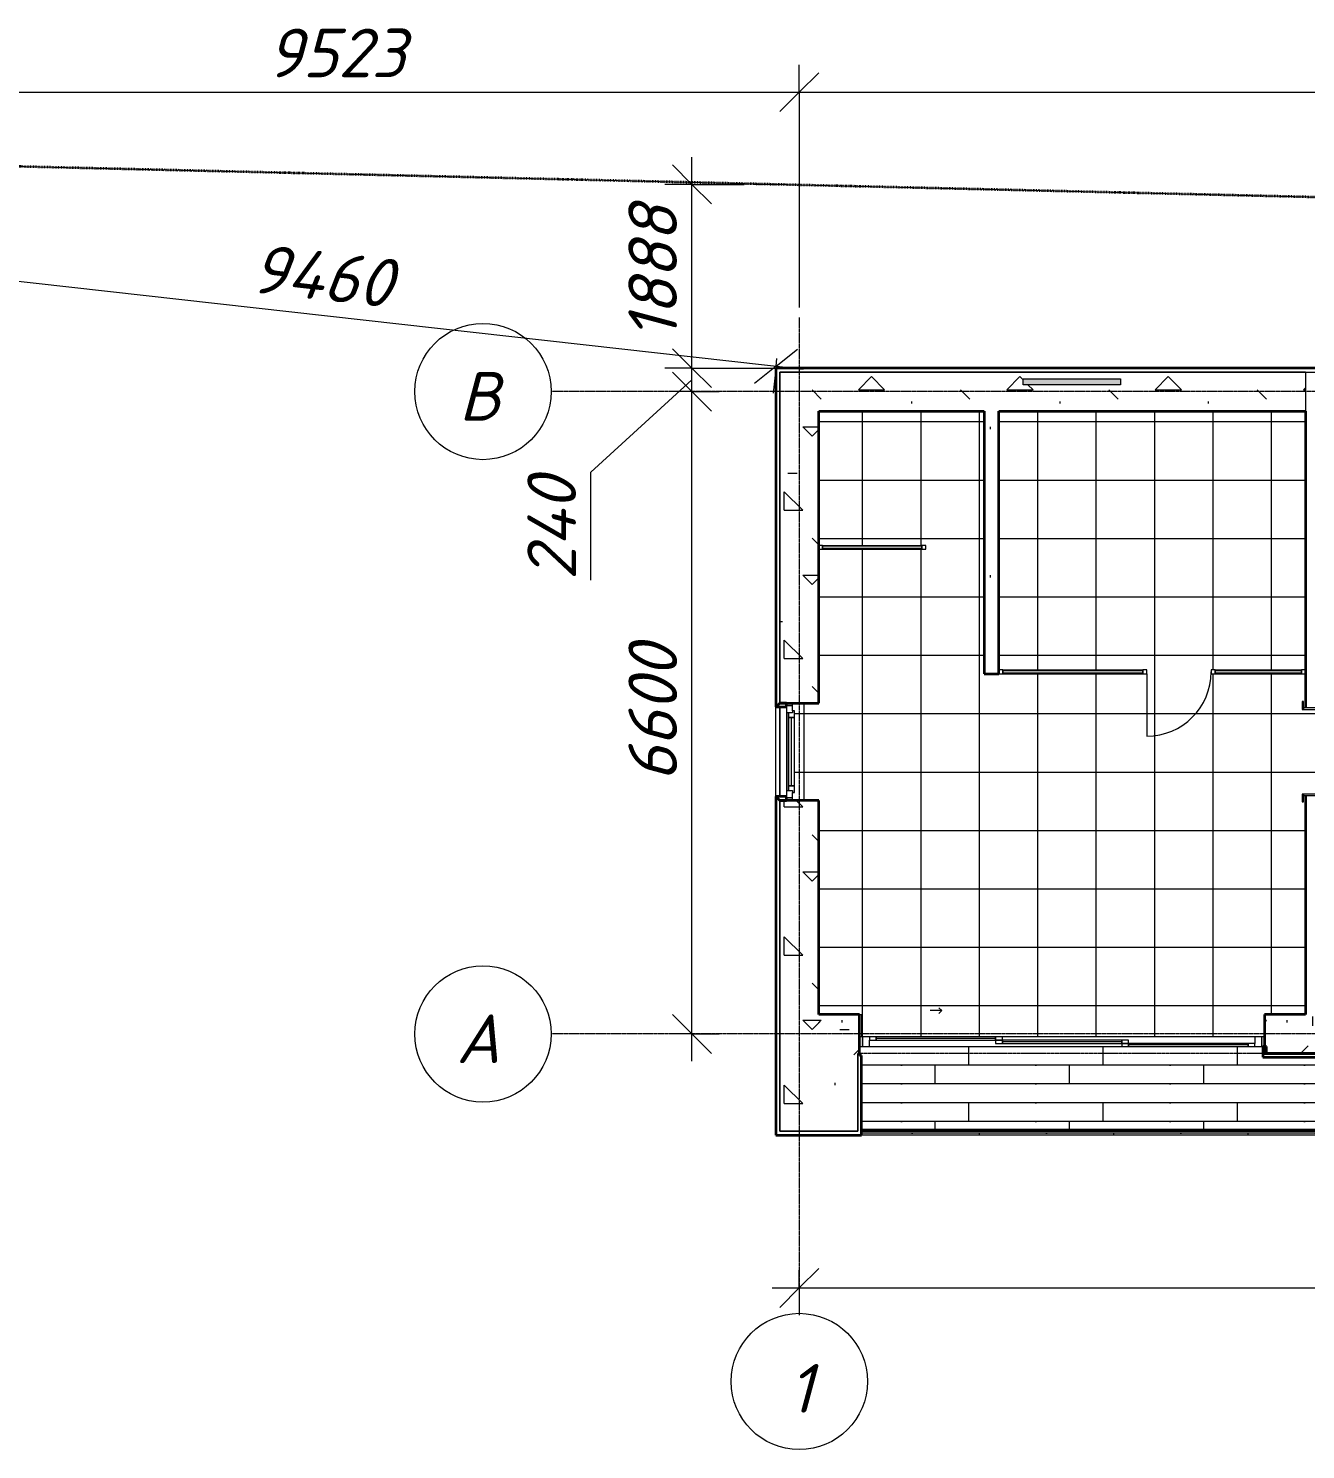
# Model space of a CAD drawing. Header units: millimetres. Extents: x -14888 to 33668, y -5535 to 40004.
# Drawn here: x 1383 to 14500, y 25403 to 40004 of the extents above; entities that cross this region are included whole.
import ezdxf

# ---------------------------------------------------------------- set-up
doc = ezdxf.new("R2010")
doc.units = ezdxf.units.MM
for name, pattern in [('Dash dot', [15.875, 6.35, -4.7625, 0, -4.7625]), ('Осевая 12-2-2_2_', [16, 12, -2, 0, -2]), ('Пунктир 1-0_7', [1.7, 1, -0.7]), ('Штрих', [6.35, 3.175, -3.175])]:
    doc.linetypes.add(name, pattern=pattern)
for name, color, linetype, lineweight in [('A-ANNO-DIMS', 7, 'Continuous', 9), ('A-ANNO-DIMS-200', 7, 'Continuous', 9), ('A-AREA', 7, 'Пунктир 1-0_7', 9), ('A-DOOR', 7, 'Continuous', 9), ('A-FLOR', 7, 'Continuous', 9), ('A-FLOR-PATT', 7, 'Continuous', 9), ('A-GLAZ', 7, 'Continuous', 9), ('A-GLAZ-CURT', 7, 'Continuous', 9), ('A-GLAZ-CWMG', 7, 'Continuous', 9), ('A-WALL', 7, 'Continuous', 9), ('A-WALL-PATT', 7, 'Continuous', 18), ('S-GRID', 7, 'Continuous', 9)]:
    doc.layers.add(name, color=color, linetype=linetype, lineweight=lineweight)
for name, color, linetype, lineweight, true_color in [('A-DETL', 7, 'Continuous', 9, 0x00a600), ('C-PROP-LINE', 1, 'Dash dot', 35, 0xff0000), ('S-GRID-IDEN', 7, 'Continuous', 9, 0x646464)]:
    doc.layers.add(name, color=color, linetype=linetype, lineweight=lineweight, true_color=true_color)
doc.styles.add('ISOCPEUR_I', font='', dxfattribs={"height": 500})
doc.styles.get('ISOCPEUR_I').set_extended_font_data('ISOCPEUR', italic=True)
doc.dimstyles.new('2_5_мм_1', dxfattribs={"dimscale": 304.8, "dimtxt": 497.990588, "dimasz": 1.312336, "dimexe": 0.918635, "dimexo": 0.328084, "dimgap": 0, "dimtad": 1, "dimdec": 0, "dimdsep": 46, "dimtxsty": 'ISOCPEUR_I', "dimblk1": 'OBLIQUE', "dimblk2": 'OBLIQUE', "dimsah": 1, "dimcen": 0.09, "dimdle": 0.918635, "dimadec": 1, "dimazin": 0, "dimtfac": 1, "dimtdec": 4, "dimtix": 1, "dimtmove": 0, "dimatfit": 3, "dimfxl": 1, "dimtvp": 1, "dimtolj": 1, "dimtzin": 0, "dimarcsym": 2})
doc.dimstyles.new('2_5_мм_1_2', dxfattribs={"dimscale": 304.8, "dimtxt": 497.990588, "dimasz": 1.312336, "dimexe": 0.918635, "dimexo": 0.328084, "dimgap": 0, "dimtad": 1, "dimdec": 0, "dimdsep": 46, "dimtxsty": 'ISOCPEUR_I', "dimblk1": 'OBLIQUE', "dimblk2": 'OBLIQUE', "dimsah": 1, "dimcen": 0.09, "dimdle": 0.918635, "dimadec": 1, "dimazin": 0, "dimtfac": 1, "dimtdec": 4, "dimtix": 1, "dimtmove": 1, "dimatfit": 3, "dimfxl": 1, "dimtvp": 1, "dimtolj": 1, "dimtzin": 0, "dimarcsym": 2})
pattern_1 = [(0, (0, 0), (1524, 1524), [190.5, -1333.5]), (90, (0, 0), (-1524, 1524), [190.5, -1333.5]), (135, (190.5, 0), (-1524, 1e-13), [269.41, -1885.854]), (0, (190.5, 857.2), (1524, 1524), [190.5, -1333.5]), (45, (285.8, 762), (0, 1524), [134.704, -2020.56]), (135, (285.8, 762), (-1524, 1e-13), [134.704, -2020.56]), (0, (762, 1238.2), (1524, 1524), [269.41, -1254.59]), (45, (762, 1238.2), (0, 1524), [190.5, -1964.76]), (135, (1031.4, 1238.2), (-1524, 1e-13), [190.5, -1964.76]), (90, (1047.8, 381), (-1524, 1524), [190.5, -1333.5]), (45, (1047.8, 381), (0, 1524), [134.704, -2020.56]), (135, (1143, 476.2), (-1524, 1e-13), [134.704, -2020.56]), (0, (190.5, 381), (1524, 1524), [95.25, -1276.35]), (0, (1333.5, 762), (1524, 1524), [95.25, -1276.35]), (90, (857.2, 952.5), (-1524, 1524), [95.25, -1276.35]), (135, (1047.8, 95.2), (-1524, 1e-13), [134.704, -2020.56]), (135, (381, 1143), (-1524, 1e-13), [134.704, -2020.56]), (45, (714.4, 500.1), (0, 1524), [134.704, -2020.56]), (90, (523.9, 190.5), (-1524, 1524), [23.81, -1500.187]), (90, (595.3, 833.4), (-1524, 1524), [23.81, -1500.187]), (90, (1309.7, 1095.4), (-1524, 1524), [23.81, -1500.187]), (90, (1333.5, 285.8), (-1524, 1524), [23.81, -1500.187])]

# ---------------------------------------------------------------- blocks, each defined once
blk = doc.blocks.new('INT 19 Дверь межкомнатная одностворчатая - 900 х 2370 _800_ Глухое Л-НАР-2537697-ГП')
at = {"layer": 'A-DOOR', "lineweight": 35}
for p, q in [((-313, 485), (-293, 520)), ((380, 85), (-313, 485)), ((-297, 413), (-270, 460)), ((-293, 520), (400, 120)), ((-252, 450), (-270, 420)), ((-250, 495), (-222, 543)), ((-215, 515), (-232, 485)), ((-222, 543), (-114, 480)), ((-124, 463), (-215, 515)), ((-114, 480), (-124, 463)), ((-189, 350), (-297, 413)), ((-270, 420), (-179, 368)), ((-179, 368), (-189, 350)), ((400, 120), (380, 85))]:
    blk.add_line(p, q, dxfattribs=at)
at = {"layer": 'A-DOOR'}
for p, q in [((-400, 135), (-480, 135)), ((-480, 135), (-480, 120)), ((-480, 120), (-400, 120)), ((-400, 120), (-450, 120)), ((-450, 120), (-450, 45)), ((-435, 45), (-450, 45)), ((-450, 45), (-450, -120)), ((-450, 45), (-400, 45)), ((-435, -120), (-435, 45)), ((-400, 120), (-400, 135)), ((-400, 45), (-400, 120)), ((480, 135), (400, 135)), ((400, 135), (400, 120)), ((400, 120), (480, 120)), ((450, 120), (400, 120)), ((400, 120), (400, 45)), ((400, 45), (450, 45)), ((450, 45), (435, 45)), ((435, 45), (435, -120)), ((450, 45), (450, 120)), ((450, -120), (450, 45)), ((480, 120), (480, 135)), ((-435, -120), (-515, -120)), ((-515, -120), (-515, -135)), ((-515, -135), (-435, -135)), ((-450, -120), (-435, -120)), ((-435, -135), (-435, -120)), ((435, -120), (450, -120)), ((515, -120), (435, -120)), ((435, -120), (435, -135)), ((435, -135), (515, -135)), ((515, -135), (515, -120))]:
    blk.add_line(p, q, dxfattribs=at)
blk.add_arc((400, 120), 800, 152.8794, 180, dxfattribs=at)
blk = doc.blocks.new('Прямоугольный импост - Прямоугольный импост чёрный-2615209-ГП')
at = {"layer": 'A-GLAZ-CWMG', "lineweight": 20}
for p, q in [((-40, 20), (0, 20)), ((-40, -20), (-40, 20)), ((0, 20), (0, -20)), ((0, -20), (-40, -20))]:
    blk.add_line(p, q, dxfattribs=at)
blk = doc.blocks.new('Системная панель - С остеклением-2654727-ГП')
at = {"layer": 'A-GLAZ-CURT'}
for p, q in [((510, 10), (-510, 10)), ((-510, 10), (-510, -10)), ((510, -10), (510, 10)), ((-510, -10), (510, -10))]:
    blk.add_line(p, q, dxfattribs=at)
blk = doc.blocks.new('Прямоугольный импост - Прямоугольный импост чёрный-2654726-ГП')
at = {"layer": 'A-GLAZ-CWMG'}
for p, q in [((9540, 34693), (10560, 34693)), ((9540, 34653), (10560, 34653))]:
    blk.add_line(p, q, dxfattribs=at)
blk = doc.blocks.new('Прямоугольный импост - Прямоугольный импост чёрный-2615211-ГП')
at = {"layer": 'A-GLAZ-CWMG', "lineweight": 20}
for p, q in [((0, 20), (-40, 20)), ((-40, 20), (-40, -20)), ((0, -20), (0, 20)), ((-40, -20), (0, -20))]:
    blk.add_line(p, q, dxfattribs=at)
blk = doc.blocks.new('Системная панель - С остеклением-2842995-ГП')
at = {"layer": 'A-GLAZ-CURT'}
for p, q in [((445, 10), (-445, 10)), ((-445, 10), (-445, -10)), ((445, -10), (445, 10)), ((-445, -10), (445, -10))]:
    blk.add_line(p, q, dxfattribs=at)
blk = doc.blocks.new('Прямоугольный импост - Прямоугольный импост чёрный-2616527-ГП')
at = {"layer": 'A-GLAZ-CWMG'}
for p, q in [((13570, 33413), (14460, 33413)), ((13570, 33373), (14460, 33373))]:
    blk.add_line(p, q, dxfattribs=at)
blk = doc.blocks.new('Прямоугольный импост - Прямоугольный импост чёрный-2616538-ГП')
at = {"layer": 'A-GLAZ-CWMG', "lineweight": 20}
for p, q in [((-40, 20), (0, 20)), ((-40, -20), (-40, 20)), ((0, 20), (0, -20)), ((0, -20), (-40, -20))]:
    blk.add_line(p, q, dxfattribs=at)
blk = doc.blocks.new('Системная панель - С остеклением-2842997-ГП')
at = {"layer": 'A-GLAZ-CURT'}
for p, q in [((720, 10), (-720, 10)), ((-720, 10), (-720, -10)), ((720, -10), (720, 10)), ((-720, -10), (720, -10))]:
    blk.add_line(p, q, dxfattribs=at)
blk = doc.blocks.new('Прямоугольный импост - Прямоугольный импост чёрный-2616275-ГП')
at = {"layer": 'A-GLAZ-CWMG'}
for p, q in [((11390, 33413), (12830, 33413)), ((11390, 33373), (12830, 33373))]:
    blk.add_line(p, q, dxfattribs=at)
blk = doc.blocks.new('Прямоугольный импост - Прямоугольный импост чёрный-2616512-ГП')
at = {"layer": 'A-GLAZ-CWMG', "lineweight": 20}
for p, q in [((-20, 20), (20, 20)), ((-20, -20), (-20, 20)), ((20, 20), (20, -20)), ((20, -20), (-20, -20))]:
    blk.add_line(p, q, dxfattribs=at)
blk = doc.blocks.new('Дверь-Витраж-Одинарная-Остекление - Дверь-Витраж-Одинарная-Остекление-2616588-ГП')
at = {"layer": 'A-DOOR', "color": 176, "lineweight": 20, "true_color": 0x00007f}
blk.add_line((330, 20), (330, 660), dxfattribs=at)
at = {"layer": 'A-DOOR'}
blk.add_arc((330, 0), 660, 90, 180, dxfattribs=at)
blk = doc.blocks.new('Прямоугольный импост - Прямоугольный импост чёрный-2616543-ГП')
at = {"layer": 'A-GLAZ-CWMG', "lineweight": 20}
for p, q in [((0, 20), (-40, 20)), ((-40, 20), (-40, -20)), ((0, -20), (0, 20)), ((-40, -20), (0, -20))]:
    blk.add_line(p, q, dxfattribs=at)
blk = doc.blocks.new('INT 20 Окно раздвижное 3ст - INT 20 Окно раздвижное 3ст 4160-2750-2859542-ГП')
at = {"layer": 'A-GLAZ', "lineweight": 20, "true_color": 0x535353}
h = blk.add_hatch(color=251, dxfattribs=at)
h.paths.add_polyline_path([(-2080, 130), (-2080, 30), (-2050, 30), (-2050, 130)])
h.paths.add_polyline_path([(2050, 130), (2050, 30), (2080, 30), (2080, 130)])
at = {"layer": 'A-GLAZ', "lineweight": 20}
for p, q in [((-2050, 130), (-2080, 130)), ((-2080, 130), (-2080, 30)), ((-2080, 30), (-2050, 30)), ((-1980, 130), (-2050, 130)), ((-2050, 130), (-2050, 30)), ((-1980, 130), (-2050, 130)), ((-2050, 130), (-2050, 30)), ((-2050, 30), (613, 30)), ((-2050, 30), (-1980, 30)), ((-1910, 130), (-1980, 130)), ((-1980, 130), (-1980, 97)), ((-1980, 97), (-1910, 97)), ((-1980, 30), (-1980, 97)), ((-1910, 97), (-1910, 130)), ((-683, 130), (-1910, 130)), ((-1910, 130), (-1910, 97)), ((-1910, 113), (-683, 113)), ((-1910, 97), (-683, 97)), ((-613, 130), (-683, 130)), ((-683, 130), (-683, 97)), ((-683, 97), (-683, 130)), ((-613, 97), (-683, 97)), ((-683, 97), (-683, 63)), ((-683, 97), (-613, 97)), ((-683, 63), (-613, 63)), ((-613, 97), (-613, 130)), ((2050, 130), (-613, 130)), ((-613, 63), (-613, 97)), ((613, 97), (-613, 97)), ((-613, 97), (-613, 63)), ((-613, 80), (613, 80)), ((-613, 63), (613, 63)), ((683, 97), (613, 97)), ((613, 97), (613, 63)), ((613, 63), (613, 97)), ((613, 63), (683, 63)), ((683, 63), (613, 63)), ((613, 63), (613, 30)), ((613, 30), (683, 30)), ((683, 63), (683, 97)), ((683, 30), (683, 63)), ((1910, 63), (683, 63)), ((683, 63), (683, 30)), ((683, 47), (1910, 47)), ((683, 30), (1910, 30)), ((1980, 63), (1910, 63)), ((1910, 63), (1910, 30)), ((1910, 30), (1910, 63)), ((1910, 30), (1980, 30)), ((1980, 130), (1980, 63)), ((2050, 130), (1980, 130)), ((1980, 30), (1980, 63)), ((1980, 30), (2050, 30)), ((1980, 30), (2050, 30)), ((2050, 30), (2050, 130)), ((2050, 30), (2050, 130)), ((2080, 130), (2050, 130)), ((2050, 30), (2080, 30)), ((2080, 30), (2080, 130))]:
    blk.add_line(p, q, dxfattribs=at)
at = {"layer": 'A-GLAZ'}
for q in [(1267, -210), (1267, -270), (1357, -240)]:
    blk.add_line((1237, -240), q, dxfattribs=at)
blk = doc.blocks.new('INT 20 Окно Прямоугольник 1ст - INT 20 Окно Прямоугольник 1ст 800-500h-2859707-ГП')
at = {"layer": 'A-GLAZ', "lineweight": 20, "true_color": 0x4f4f4f}
blk.add_hatch(color=251, dxfattribs=at).paths.add_polyline_path([(-500, 130), (-500, 70), (500, 70), (500, 130)])
at = {"layer": 'A-GLAZ', "lineweight": 20}
for p, q in [((-500, 130), (500, 130)), ((-500, 70), (-500, 130)), ((500, 70), (-500, 70)), ((500, 130), (500, 70))]:
    blk.add_line(p, q, dxfattribs=at)
blk = doc.blocks.new('INT 20 Окно Прямоугольник 1ст - INT 20 Окно Прямоугольник 1ст 800-2750h-V1-ГП')
at = {"layer": 'A-GLAZ', "lineweight": 20, "true_color": 0x535353}
h = blk.add_hatch(color=251, dxfattribs=at)
h.paths.add_polyline_path([(-500, 70), (-470, 70), (-470, 130), (-500, 130)])
h.paths.add_polyline_path([(470, 130), (470, 70), (500, 70), (500, 130)])
at = {"layer": 'A-GLAZ', "lineweight": 20}
for p, q in [((-470, 130), (-500, 130)), ((-500, 130), (-500, 70)), ((-500, 70), (-470, 70)), ((-400, 130), (-470, 130)), ((-470, 130), (-470, 70)), ((-470, 70), (-420, 70)), ((470, 130), (400, 130)), ((420, 70), (470, 70)), ((470, 70), (470, 130)), ((500, 130), (470, 130)), ((470, 70), (500, 70)), ((500, 70), (500, 130))]:
    blk.add_line(p, q, dxfattribs=at)
blk = doc.blocks.new('INT 20 Откосы окон снаружи Прямоугольник - INT 20 Откосы окон снаружи Прямоугольник-2855585-ГП')
at = {"layer": 'A-WALL', "lineweight": 35}
for p, q in [((-477, 30), (-517, -10)), ((-477, -80), (-477, 30)), ((483, -10), (443, 30)), ((443, 30), (443, -80)), ((-517, -10), (-517, -80)), ((-517, -80), (-487, -80)), ((453, -80), (483, -80)), ((483, -80), (483, -10))]:
    blk.add_line(p, q, dxfattribs=at)
blk = doc.blocks.new('INT 20 Створка - 05_ Правое поворотно-откидное-2844986-ГП')
at = {"layer": 'A-GLAZ', "lineweight": 20}
for p, q in [((400, 30), (-400, 30)), ((-400, 30), (-400, 10)), ((-400, 10), (400, 10)), ((-350, 10), (-400, 10)), ((-400, 10), (-400, -30)), ((-350, -50), (-350, 10)), ((350, 10), (-350, 10)), ((-350, 10), (-350, -50)), ((400, 10), (350, 10)), ((350, 10), (350, -50)), ((350, -50), (350, 10)), ((400, 10), (400, 30)), ((400, -30), (400, 10)), ((-400, -30), (-420, -30)), ((-420, -30), (-420, -50)), ((-420, -50), (-350, -50)), ((-350, -20), (350, -20)), ((-350, -50), (350, -50)), ((350, -50), (420, -50)), ((420, -30), (400, -30)), ((420, -50), (420, -30))]:
    blk.add_line(p, q, dxfattribs=at)
blk = doc.blocks.new('Family - ___-2304112-ГП')
at = {"layer": 'C-PROP-LINE', "color": 7, "linetype": 'Continuous', "lineweight": 9}
blk.add_line((21697, 12933), (-7355, 13620), dxfattribs=at)
blk = doc.blocks.new('Ось сетки - Круг-2866823-ГП')
at = {"layer": 'S-GRID-IDEN', "color": 7}
blk.add_circle((0, 0), 3.5, dxfattribs=at)
blk = doc.blocks.new('Баня_rvt-1-ГП')
at = {"layer": 'A-FLOR-PATT', "true_color": 0xd5d5d5}
h = blk.add_hatch(dxfattribs=at)
h.set_pattern_fill('FP_11', color=254, style=0, pattern_type=2)
h.set_pattern_definition([(0, (12350.1, 38963.8), (0, 600), []), (90, (12350.1, 38963.8), (-600, 4e-14), [])])
h.paths.add_polyline_path([(13980, 29643), (14080, 29643), (14080, 29873), (14500, 29873), (14500, 32123), (14480, 32123), (14480, 32058), (14465, 32058), (14465, 32138), (14645, 32138), (14645, 32173), (14700, 32173), (14700, 32185), (14685, 32193), (14700, 32218), (14700, 32973), (14645, 32973), (14645, 33008), (14465, 33008), (14465, 33088), (14480, 33088), (14480, 33023), (14500, 33023), (14500, 33373), (13530, 33373), (13530, 33413), (14500, 33413), (14500, 36073), (11350, 36073), (11350, 33413), (12870, 33413), (12870, 33373), (11200, 33373), (11200, 36073), (9500, 36073), (9500, 34693), (10600, 34693), (10600, 34653), (9500, 34653), (9500, 33073), (9230, 33073), (9230, 32993), (9250, 32993), (9250, 32203), (9260, 32203), (9260, 32198), (9305, 32198), (9305, 32178), (9260, 32178), (9260, 32173), (9250, 32173), (9250, 32153), (9230, 32153), (9230, 32073), (9500, 32073), (9500, 29873), (9940, 29873), (9940, 29643), (12775, 29643)])
h.paths.add_polyline_path([(21780, 31223), (21815, 31203), (21550, 30744), (21580, 30727), (21633, 30817), (21650, 30807), (21587, 30699), (21540, 30726), (21515, 30683), (21480, 30703), (21505, 30747), (21457, 30774), (21520, 30882), (21537, 30872), (21485, 30781), (21515, 30764), (21765, 31197)])
h.paths.add_polyline_path([(21780, 32773), (21815, 32753), (21550, 32294), (21580, 32277), (21633, 32367), (21650, 32357), (21587, 32249), (21540, 32276), (21515, 32233), (21480, 32253), (21505, 32297), (21457, 32324), (21520, 32432), (21537, 32422), (21485, 32331), (21515, 32314), (21765, 32747)])
h.paths.add_polyline_path([(24680, 29873), (25000, 29873), (25000, 31423), (21950, 31423), (21950, 31273), (21970, 31274), (21970, 31338), (21985, 31338), (21985, 31258), (21855, 31258), (21855, 31223), (21765, 31223), (21765, 31303), (21780, 31303), (21780, 31273), (21800, 31273), (21800, 32123), (21780, 32122), (21780, 32093), (21765, 32093), (21765, 32173), (21855, 32173), (21855, 32138), (21985, 32137), (21985, 32058), (21970, 32058), (21970, 32123), (21950, 32123), (21950, 31573), (25000, 31573), (25000, 33373), (21950, 33373), (21950, 32823), (21970, 32823), (21970, 32888), (21985, 32888), (21985, 32808), (21855, 32808), (21855, 32773), (21765, 32773), (21765, 32853), (21780, 32853), (21780, 32823), (21800, 32823), (21800, 33373), (21600, 33373), (21600, 33353), (21665, 33353), (21665, 33338), (21585, 33338), (21585, 33468), (21550, 33468), (21550, 33523), (20795, 33523), (20770, 33508), (20762, 33523), (20750, 33523), (20750, 33468), (20715, 33468), (20715, 33338), (20635, 33338), (20635, 33353), (20700, 33353), (20700, 33373), (20000, 33373), (20000, 33023), (19800, 33023), (19800, 32023), (20000, 32023), (20000, 31353), (20020, 31353), (20020, 31403), (20035, 31403), (20035, 31323), (19640, 31323), (19640, 30383), (20035, 30383), (20035, 30303), (20020, 30303), (20020, 30353), (20000, 30353), (20000, 29873), (21800, 29873), (21800, 30573), (21780, 30573), (21780, 30543), (21765, 30543), (21765, 30623), (21855, 30623), (21855, 30588), (21985, 30588), (21985, 30508), (21970, 30508), (21970, 30573), (21950, 30573), (21950, 30073), (22750, 30073), (22750, 29873), (24600, 29873)])
h.paths.add_polyline_path([(19640, 30353), (19640, 30373), (19600, 30373), (19600, 30353), (19620, 30353)])
h.paths.add_polyline_path([(19600, 31333), (19640, 31333), (19640, 31353), (19600, 31353)])
at = {"layer": 'A-FLOR-PATT', "true_color": 0x5a5a5a}
h = blk.add_hatch(dxfattribs=at)
h.set_pattern_fill('FP_10', color=251, style=0, pattern_type=2)
h.set_pattern_definition([(180, (18630.1, 30123.96), (-7e-14, -579), [1380, 0]), (180, (18630.1, 30316.96), (-7e-14, -579), [1380, 0]), (90, (17595.1, 30317), (-1380, 8e-14), [193, -386]), (180, (18630.1, 30509.96), (-7e-14, -579), [1380, 0]), (90, (17940.1, 30510), (-1380, 8e-14), [193, -386])])
h.paths.add_polyline_path([(24560, 28693), (24560, 29433), (19560, 29433), (19560, 30333), (19545, 30333), (19545, 30413), (19560, 30413), (19560, 31173), (19207, 30561), (19238, 30544), (19290, 30635), (19307, 30625), (19245, 30517), (19197, 30544), (19172, 30501), (19120, 30531), (19145, 30574), (19097, 30602), (19160, 30710), (19177, 30700), (19125, 30609), (19155, 30591), (19560, 31293), (19545, 31293), (19545, 31373), (19560, 31373), (19560, 31453), (19600, 31453), (19600, 31543), (14940, 31543), (14940, 29433), (14060, 29433), (14060, 29543), (9920, 29543), (9920, 29453), (9940, 29453), (9940, 28693), (19600, 28693)])
h.paths.add_polyline_path([(19560, 30353), (19600, 30353), (19600, 30373), (19560, 30373)])
h.paths.add_polyline_path([(19578, 31333), (19600, 31333), (19600, 31353), (19560, 31353), (19560, 31333), (19570, 31333)])
at = {"layer": 'A-WALL-PATT', "lineweight": 9}
h = blk.add_hatch(dxfattribs=at)
h.set_pattern_fill('FP_8', color=256, style=0, pattern_type=2)
h.set_pattern_definition(pattern_1)
h.paths.add_polyline_path([(25000, 36073), (25000, 36473), (20000, 36473), (20000, 36073), (24680, 36073)])
h.paths.add_polyline_path([(19800, 36073), (19800, 36473), (14700, 36473), (14700, 36073), (17877, 36073)])
h.paths.add_polyline_path([(14500, 36073), (14500, 36473), (9100, 36473), (9100, 36073), (12600, 36073)])
h.paths.add_polyline_path([(12570, 36343), (11600, 36343), (11600, 36403), (12600, 36403), (12600, 36343)])
h = blk.add_hatch(dxfattribs=at)
h.set_pattern_fill('FP_8', color=256, style=0, pattern_type=2)
h.set_pattern_definition(pattern_1)
h.paths.add_polyline_path([(9100, 29473), (9500, 29473), (9500, 32073), (9100, 32073)])
h.paths.add_polyline_path([(9500, 33073), (9500, 36073), (9100, 36073), (9100, 33073)])
h = blk.add_hatch(dxfattribs=at)
h.set_pattern_fill('FP_8', color=256, style=0, pattern_type=2)
h.set_pattern_definition(pattern_1)
h.paths.add_polyline_path([(11200, 33373), (11350, 33373), (11350, 36073), (11200, 36073), (11200, 35484)])
h = blk.add_hatch(dxfattribs=at)
h.set_pattern_fill('FP_8', color=256, style=0, pattern_type=2)
h.set_pattern_definition(pattern_1)
h.paths.add_polyline_path([(14900, 29473), (14900, 29873), (14080, 29873), (14080, 29473), (14475, 29473)])
h.paths.add_polyline_path([(9900, 29473), (9920, 29473), (9920, 29873), (9500, 29873), (9500, 29473), (9798, 29473)])
h = blk.add_hatch(dxfattribs=at)
h.set_pattern_fill('FP_8', color=256, style=0, pattern_type=2)
h.set_pattern_definition(pattern_1)
h.paths.add_polyline_path([(9100, 28673), (9500, 28673), (9500, 29473), (9100, 29473), (9100, 29055)])
h = blk.add_hatch(dxfattribs=at)
h.set_pattern_fill('FP_8', color=256, style=0, pattern_type=2)
h.set_pattern_definition(pattern_1)
h.paths.add_polyline_path([(9500, 28673), (9900, 28673), (9900, 29473), (9500, 29473), (9500, 29055)])
at = {"layer": 'A-WALL-PATT', "lineweight": 9, "true_color": 0x5a5a5a}
h = blk.add_hatch(dxfattribs=at)
h.set_pattern_fill('FP_9', color=251, style=0, pattern_type=2)
h.set_pattern_definition([(0, (23970.1, 28722.96), (0, 579), [1380, 0]), (0, (23970.1, 28529.96), (0, 579), [1380, 0]), (270, (25005.1, 28530), (1380, 8e-14), [193, -386]), (0, (23970.1, 28336.96), (0, 579), [1380, 0]), (270, (24660.1, 28337), (1380, 8e-14), [193, -386])])
h.paths.add_polyline_path([(24560, 28673), (24560, 28693), (9940, 28693), (9940, 28673), (17877, 28673)])
h = blk.add_hatch(dxfattribs=at)
h.set_pattern_fill('FP_14', color=251, style=0, pattern_type=2)
h.set_pattern_definition([(180, (10460.1, 28652.96), (-7e-14, -579), [1380, 0]), (180, (10460.1, 28845.96), (-7e-14, -579), [1380, 0]), (90, (9425.1, 28846), (-1380, 8e-14), [193, -386]), (180, (10460.1, 29038.96), (-7e-14, -579), [1380, 0]), (90, (9770.1, 29039), (-1380, 8e-14), [193, -386])])
h.paths.add_polyline_path([(24560, 28633), (24560, 28673), (9940, 28671), (9940, 28633), (17877, 28633)])
at = {"layer": 'A-AREA', "color": 8, "linetype": 'Штрих', "true_color": 0x808080}
for p, q in [((14060, 29473), (9920, 29473)), ((9940, 28673), (24560, 28673))]:
    blk.add_line(p, q, dxfattribs=at)
at = {"layer": 'A-FLOR'}
for p, q in [((9920, 29873), (9940, 29873)), ((9940, 29873), (9940, 29643)), ((9940, 28693), (24560, 28693))]:
    blk.add_line(p, q, dxfattribs=at)
at = {"layer": 'A-WALL', "lineweight": 35}
for p, q in [((9060, 36513), (9060, 33033)), ((9100, 36513), (9060, 36513)), ((9300, 36513), (9100, 36513)), ((25200, 36513), (9300, 36513)), ((9500, 36073), (11200, 36073)), ((9500, 33073), (9500, 36073)), ((11200, 36073), (11200, 33373)), ((11350, 36073), (14500, 36073)), ((11350, 33373), (11350, 36073)), ((14500, 36073), (14500, 33023)), ((11200, 33373), (11350, 33373)), ((9060, 33033), (9100, 33073)), ((9100, 33073), (9500, 33073)), ((14500, 32123), (14500, 31873)), ((9060, 32113), (9060, 28673)), ((9100, 32073), (9060, 32113)), ((9500, 32073), (9100, 32073)), ((9500, 29873), (9500, 32073)), ((14500, 31873), (14500, 29873)), ((9920, 29873), (9500, 29873)), ((9920, 29543), (9920, 29873)), ((14500, 29873), (14080, 29873)), ((14080, 29873), (14080, 29473)), ((9920, 29453), (9920, 29543)), ((14060, 29543), (14060, 29473)), ((14100, 29543), (14060, 29543)), ((14100, 29473), (14100, 29543)), ((9940, 29453), (9920, 29453)), ((9940, 28633), (9940, 29453)), ((14060, 29473), (14060, 29433)), ((14060, 29433), (14900, 29433)), ((14080, 29473), (14900, 29473)), ((14900, 29473), (14100, 29473)), ((9060, 28673), (9060, 28633)), ((9060, 28633), (9900, 28633)), ((9900, 28633), (9940, 28633))]:
    blk.add_line(p, q, dxfattribs=at)
at = {"layer": 'A-WALL'}
for p, q in [((9300, 36473), (9100, 36473)), ((9100, 36473), (9100, 36073)), ((9100, 36073), (9100, 36473)), ((9100, 36473), (9300, 36473)), ((14500, 36473), (9300, 36473)), ((9300, 36473), (14500, 36473)), ((14500, 36473), (14500, 36073)), ((14500, 36473), (14700, 36473)), ((9100, 36073), (9100, 33073)), ((9100, 33073), (9100, 36073)), ((9060, 32113), (9060, 33033)), ((9100, 32113), (9100, 33033)), ((9100, 33033), (9100, 32113)), ((9100, 32073), (9100, 29473)), ((9100, 29473), (9100, 32073)), ((9920, 29873), (9940, 29873)), ((9940, 29873), (9940, 29643)), ((9100, 29473), (9100, 28673)), ((9100, 28673), (9100, 29473)), ((9900, 29473), (9920, 29473)), ((9900, 28673), (9900, 29473)), ((9900, 29473), (9900, 28673)), ((9920, 29473), (9900, 29473)), ((9100, 28673), (9500, 28673)), ((9500, 28673), (9100, 28673)), ((9500, 28673), (9900, 28673)), ((9900, 28673), (9500, 28673)), ((24560, 28693), (9940, 28693)), ((24560, 28673), (9940, 28673)), ((9940, 28673), (24560, 28673)), ((24560, 28633), (9940, 28633))]:
    blk.add_line(p, q, dxfattribs=at)
at = {"layer": 'S-GRID', "color": 251, "linetype": 'Осевая 12-2-2_2_', "true_color": 0x646464}
for p, q in [((9300, 37035), (9300, 26803)), ((26103, 36273), (6751, 36273)), ((26103, 29673), (6751, 29673))]:
    blk.add_line(p, q, dxfattribs=at)
at = {"layer": 'A-DOOR', "lineweight": 9}
for name, p, rotation in [('Дверь-Витраж-Одинарная-Остекление - Дверь-Витраж-Одинарная-Остекление-2616588-ГП', (13200, 33393), 180), ('INT 19 Дверь межкомнатная одностворчатая - 900 х 2370 _800_ Глухое Л-НАР-2537697-ГП', (14600, 32573), 270)]:
    blk.add_blockref(name, p, dxfattribs=dict(at, rotation=rotation))
at = {"layer": 'A-GLAZ', "lineweight": 9}
blk.add_blockref('INT 20 Окно Прямоугольник 1ст - INT 20 Окно Прямоугольник 1ст 800-500h-2859707-ГП', (12100, 36273), dxfattribs=at)
for name, p, rotation in [('INT 20 Окно Прямоугольник 1ст - INT 20 Окно Прямоугольник 1ст 800-2750h-V1-ГП', (9300, 32573), 89.99999999999991), ('INT 20 Створка - 05_ Правое поворотно-откидное-2844986-ГП', (9200, 32573), 89.99999999999991), ('INT 20 Окно раздвижное 3ст - INT 20 Окно раздвижное 3ст 4160-2750-2859542-ГП', (12000, 29673), 180)]:
    blk.add_blockref(name, p, dxfattribs=dict(at, rotation=rotation))
at = {"layer": 'A-GLAZ-CURT', "lineweight": 9, "rotation": 180}
for name, p in [('Системная панель - С остеклением-2654727-ГП', (10050, 34673)), ('Системная панель - С остеклением-2842997-ГП', (12110, 33393)), ('Системная панель - С остеклением-2842995-ГП', (14015, 33393))]:
    blk.add_blockref(name, p, dxfattribs=at)
at = {"layer": 'A-GLAZ-CWMG', "lineweight": 9, "extrusion": (0, 0, -1)}
for name, p in [('Прямоугольный импост - Прямоугольный импост чёрный-2615209-ГП', (-9500, 34673)), ('Прямоугольный импост - Прямоугольный импост чёрный-2616538-ГП', (-11350, 33393)), ('Прямоугольный импост - Прямоугольный импост чёрный-2616512-ГП', (-12850, 33393)), ('Прямоугольный импост - Прямоугольный импост чёрный-2616512-ГП', (-13550, 33393))]:
    blk.add_blockref(name, p, dxfattribs=at)
at = {"layer": 'A-GLAZ-CWMG', "lineweight": 9}
for name, p in [('Прямоугольный импост - Прямоугольный импост чёрный-2654726-ГП', (0, 0)), ('Прямоугольный импост - Прямоугольный импост чёрный-2615211-ГП', (10600, 34673)), ('Прямоугольный импост - Прямоугольный импост чёрный-2616275-ГП', (0, 0)), ('Прямоугольный импост - Прямоугольный импост чёрный-2616527-ГП', (0, 0)), ('Прямоугольный импост - Прямоугольный импост чёрный-2616543-ГП', (14500, 33393))]:
    blk.add_blockref(name, p, dxfattribs=at)
at = {"layer": 'A-WALL', "lineweight": 9, "rotation": 89.99999999999991}
blk.add_blockref('INT 20 Откосы окон снаружи Прямоугольник - INT 20 Откосы окон снаружи Прямоугольник-2855585-ГП', (9090, 32590), dxfattribs=at)
at = {"layer": 'C-PROP-LINE', "lineweight": 9}
blk.add_blockref('Family - ___-2304112-ГП', (7132, 25000), dxfattribs=at)
at = {"layer": 'S-GRID-IDEN', "color": 251, "lineweight": 5, "true_color": 0x646464, "xscale": 199.9999999999999, "yscale": 199.9999999999999, "zscale": 199.9999999999999}
for p, rotation in [((6051, 36273), 89.99999999999982), ((6051, 29673), 89.99999999999982), ((9300, 26103), 180)]:
    blk.add_blockref('Ось сетки - Круг-2866823-ГП', p, dxfattribs=dict(at, rotation=rotation))
at = {"layer": 'S-GRID-IDEN', "color": 7, "char_height": 500, "attachment_point": 1, "style": 'ISOCPEUR_I'}
for s, insert, width in [('\\fISOCPEUR|b0|i1|c204|p34|;В', (5803, 36474), 481.01), ('\\fISOCPEUR|b0|i1|c204|p34|;А', (5776, 29874), 545.15), ('\\fISOCPEUR|b0|i1|c204|p34|;1', (9189, 26282), 304.64)]:
    blk.add_mtext(s, dxfattribs=dict(at, insert=insert, width=width))
blk = doc.blocks.new('Family - ___-1581981-ГП')
at = {"layer": 'C-PROP-LINE'}
blk.add_line((28828, 37933), (-223, 38620), dxfattribs=at)
blk = doc.blocks.new('DIMBLOCK8-ГП')
at = {"layer": 'A-ANNO-DIMS-200'}
for p, q in [((-223, 39349), (-223, 39629)), ((9300, 39349), (9300, 39629)), ((-223, 39349), (-23, 39549)), ((9300, 39349), (9500, 39549)), ((-503, 39349), (9300, 39349)), ((-223, 39349), (-423, 39149)), ((-223, 39349), (-223, 38720)), ((9300, 39349), (9100, 39149)), ((9300, 39349), (9300, 37135))]:
    blk.add_line(p, q, dxfattribs=at)
at = {"layer": 'A-ANNO-DIMS-200', "color": 0, "insert": (3830, 40002), "char_height": 500, "width": 1700.83, "attachment_point": 1, "line_spacing_factor": 1.149209, "style": 'ISOCPEUR_I'}
blk.add_mtext('9523', dxfattribs=at)
blk = doc.blocks.new('_Oblique')
at = {"color": 0, "linetype": 'ByBlock', "lineweight": -2}
blk.add_line((-0.5, -0.5), (0.5, 0.5), dxfattribs=at)
blk = doc.blocks.new('DIMBLOCK9-ГП')
at = {"layer": 'A-ANNO-DIMS-200'}
for p, q in [((9300, 39349), (9300, 39629)), ((25200, 39349), (25200, 39629)), ((9300, 39349), (9500, 39549)), ((25200, 39349), (25400, 39549)), ((9300, 39349), (9100, 39149)), ((9300, 39349), (25200, 39349)), ((9300, 39349), (9300, 37135)), ((25200, 39349), (25000, 39149)), ((25200, 39349), (25200, 37135))]:
    blk.add_line(p, q, dxfattribs=at)
at = {"layer": 'A-ANNO-DIMS-200', "color": 0, "insert": (16417, 40002), "char_height": 500, "width": 1999.62, "attachment_point": 1, "line_spacing_factor": 1.149209, "style": 'ISOCPEUR_I'}
blk.add_mtext('15900', dxfattribs=at)
blk = doc.blocks.new('DIMBLOCK11-ГП')
at = {"layer": 'A-ANNO-DIMS-200'}
for p, q in [((-338, 37589), (-318, 37771)), ((-338, 37589), (-117, 37766)), ((-617, 37620), (9341, 36502)), ((-338, 37589), (-560, 37413)), ((-338, 37589), (-370, 37311)), ((9062, 36533), (9283, 36710)), ((9062, 36533), (8841, 36357)), ((9062, 36533), (9031, 36255)), ((9062, 36533), (9071, 36612))]:
    blk.add_line(p, q, dxfattribs=at)
at = {"layer": 'A-ANNO-DIMS-200', "color": 0, "insert": (3707, 37792), "char_height": 500, "width": 1758.29, "attachment_point": 1, "rotation": 353.5917, "line_spacing_factor": 1.149209, "style": 'ISOCPEUR_I'}
blk.add_mtext('9460', dxfattribs=at)
blk = doc.blocks.new('DIMBLOCK12-ГП')
at = {"layer": 'A-ANNO-DIMS-200'}
for p, q in [((8198, 36273), (7998, 36473)), ((8198, 36273), (8015, 36273)), ((8198, 29393), (8198, 36273)), ((8198, 36273), (8398, 36073)), ((8198, 36273), (8478, 36273)), ((8198, 29673), (7998, 29873)), ((8198, 29673), (8015, 29673)), ((8198, 29673), (8398, 29473)), ((8198, 29673), (8478, 29673))]:
    blk.add_line(p, q, dxfattribs=at)
at = {"layer": 'A-ANNO-DIMS-200', "color": 0, "insert": (7545, 32264), "char_height": 500, "width": 1700.83, "attachment_point": 1, "rotation": 90, "line_spacing_factor": 1.149209, "style": 'ISOCPEUR_I'}
blk.add_mtext('6600', dxfattribs=at)
blk = doc.blocks.new('DIMBLOCK13-ГП')
at = {"layer": 'A-ANNO-DIMS-200'}
for p, q in [((8198, 36513), (7998, 36713)), ((8198, 36513), (7918, 36513)), ((8198, 36273), (8198, 36513)), ((8198, 36513), (8398, 36313)), ((8198, 36513), (9200, 36513)), ((7160, 35446), (8198, 36393)), ((8198, 36273), (7998, 36473)), ((8198, 36273), (8015, 36273)), ((8198, 36273), (8398, 36073)), ((8198, 36273), (8478, 36273)), ((7160, 34335), (7160, 35446))]:
    blk.add_line(p, q, dxfattribs=at)
at = {"layer": 'A-ANNO-DIMS-200', "color": 0, "insert": (6507, 34335), "char_height": 500, "width": 1333.08, "attachment_point": 1, "rotation": 90, "line_spacing_factor": 1.149209, "style": 'ISOCPEUR_I'}
blk.add_mtext('240', dxfattribs=at)
blk = doc.blocks.new('DIMBLOCK14-ГП')
at = {"layer": 'A-ANNO-DIMS-200'}
for p, q in [((8198, 38401), (7998, 38601)), ((8198, 36513), (8198, 38681)), ((8198, 38401), (7918, 38401)), ((8198, 38401), (8398, 38201)), ((8198, 38401), (8734, 38401)), ((8198, 36513), (7998, 36713)), ((8198, 36513), (7918, 36513)), ((8198, 36513), (8398, 36313)), ((8198, 36513), (9200, 36513))]:
    blk.add_line(p, q, dxfattribs=at)
at = {"layer": 'A-ANNO-DIMS-200', "color": 0, "insert": (7545, 36801), "char_height": 500, "width": 1574.42, "attachment_point": 1, "rotation": 90, "line_spacing_factor": 1.149209, "style": 'ISOCPEUR_I'}
blk.add_mtext('1888', dxfattribs=at)
blk = doc.blocks.new('DIMBLOCK16-ГП')
at = {"layer": 'A-ANNO-DIMS-200'}
for p, q in [((9300, 27064), (9500, 27264)), ((9300, 27064), (9300, 27247)), ((25200, 27064), (25400, 27264)), ((25200, 27064), (25200, 27247)), ((9020, 27064), (25480, 27064)), ((9300, 27064), (9100, 26864)), ((9300, 27064), (9300, 26784)), ((25200, 27064), (25000, 26864)), ((25200, 27064), (25200, 26784))]:
    blk.add_line(p, q, dxfattribs=at)
at = {"layer": 'A-ANNO-DIMS-200', "color": 0, "insert": (16417, 27717), "char_height": 500, "width": 1999.62, "attachment_point": 1, "line_spacing_factor": 1.149209, "style": 'ISOCPEUR_I'}
blk.add_mtext('15900', dxfattribs=at)

msp = doc.modelspace()

# ---------------------------------------------------------------- linework, layer by layer
at = {"layer": 'A-DETL', "color": 7}
msp.add_line((9033.648, 38401.399), (8833.648, 38401.399), dxfattribs=at)

# ---------------------------------------------------------------- block references
at = {"lineweight": 5}
msp.add_blockref('Баня_rvt-1-ГП', (0, 0), dxfattribs=at)
at = {"layer": 'C-PROP-LINE'}
msp.add_blockref('Family - ___-1581981-ГП', (0, 0), dxfattribs=at)

# ---------------------------------------------------------------- dimensions: what is measured, and where the dimension line sits
at = {"layer": 'A-ANNO-DIMS'}
for base, p1, p2, override, picture, middle in [((9300.127, 39348.73), (-222.666, 38620.446), (9300.127, 37035.026), {"dimpost": '<>', "dimfxl": 9653.866763}, 'DIMBLOCK8-ГП', (4538.73, 39598.73)), ((25200.127, 39348.73), (9300.127, 37035.026), (25200.127, 37035.026), {"dimpost": '<>', "dimfxl": 15900}, 'DIMBLOCK9-ГП', (17250.127, 39598.73)), ((25200.127, 27063.802), (9300.127, 27346.644), (25200.127, 27346.644), {"dimpost": '<>', "dimfxl": 15900}, 'DIMBLOCK16-ГП', (17250.127, 27313.802))]:
    dim = msp.add_linear_dim(base=base, p1=p1, p2=p2, dimstyle='2_5_мм_1', override=override, dxfattribs=at)
    dim.commit()
    dim.dimension.update_dxf_attribs({"geometry": picture, "text_midpoint": middle})
for base, p1, p2, angle, override, picture, middle in [((8198.044, 38401.399), (9300.127, 36512.964), (8833.648, 38401.399), 90, {"dimpost": '<>', "dimfxl": 1945.196171}, 'DIMBLOCK14-ГП', (7948.044, 37457.182)), ((9062.407, 36533.267), (-306.93, 37870.197), (9060.127, 36512.964), 353.5917309, {"dimpost": '<>', "dimfxl": 9464.873391}, 'DIMBLOCK11-ГП', (4389.857, 37309.632)), ((8198.044, 36272.964), (7915.201, 29672.964), (7915.201, 36272.964), 90, {"dimpost": '<>', "dimfxl": 6600}, 'DIMBLOCK12-ГП', (7948.044, 32972.964))]:
    dim = msp.add_linear_dim(base=base, p1=p1, p2=p2, angle=angle, dimstyle='2_5_мм_1', override=override, dxfattribs=at)
    dim.commit()
    dim.dimension.update_dxf_attribs({"geometry": picture, "text_midpoint": middle})
dim = msp.add_linear_dim(base=(8198.044, 36512.964), p1=(7915.201, 36272.964), p2=(9300.127, 36512.964), angle=90, dimstyle='2_5_мм_1_2', override={"dimpost": '<>', "dimfxl": 1405.567058}, dxfattribs=at)
dim.commit()
dim.dimension.update_dxf_attribs({"geometry": 'DIMBLOCK13-ГП', "text_midpoint": (6840.468, 35001.404), "dimtype": 160, "text_rotation": 90})

doc.saveas('drawing.dxf')
